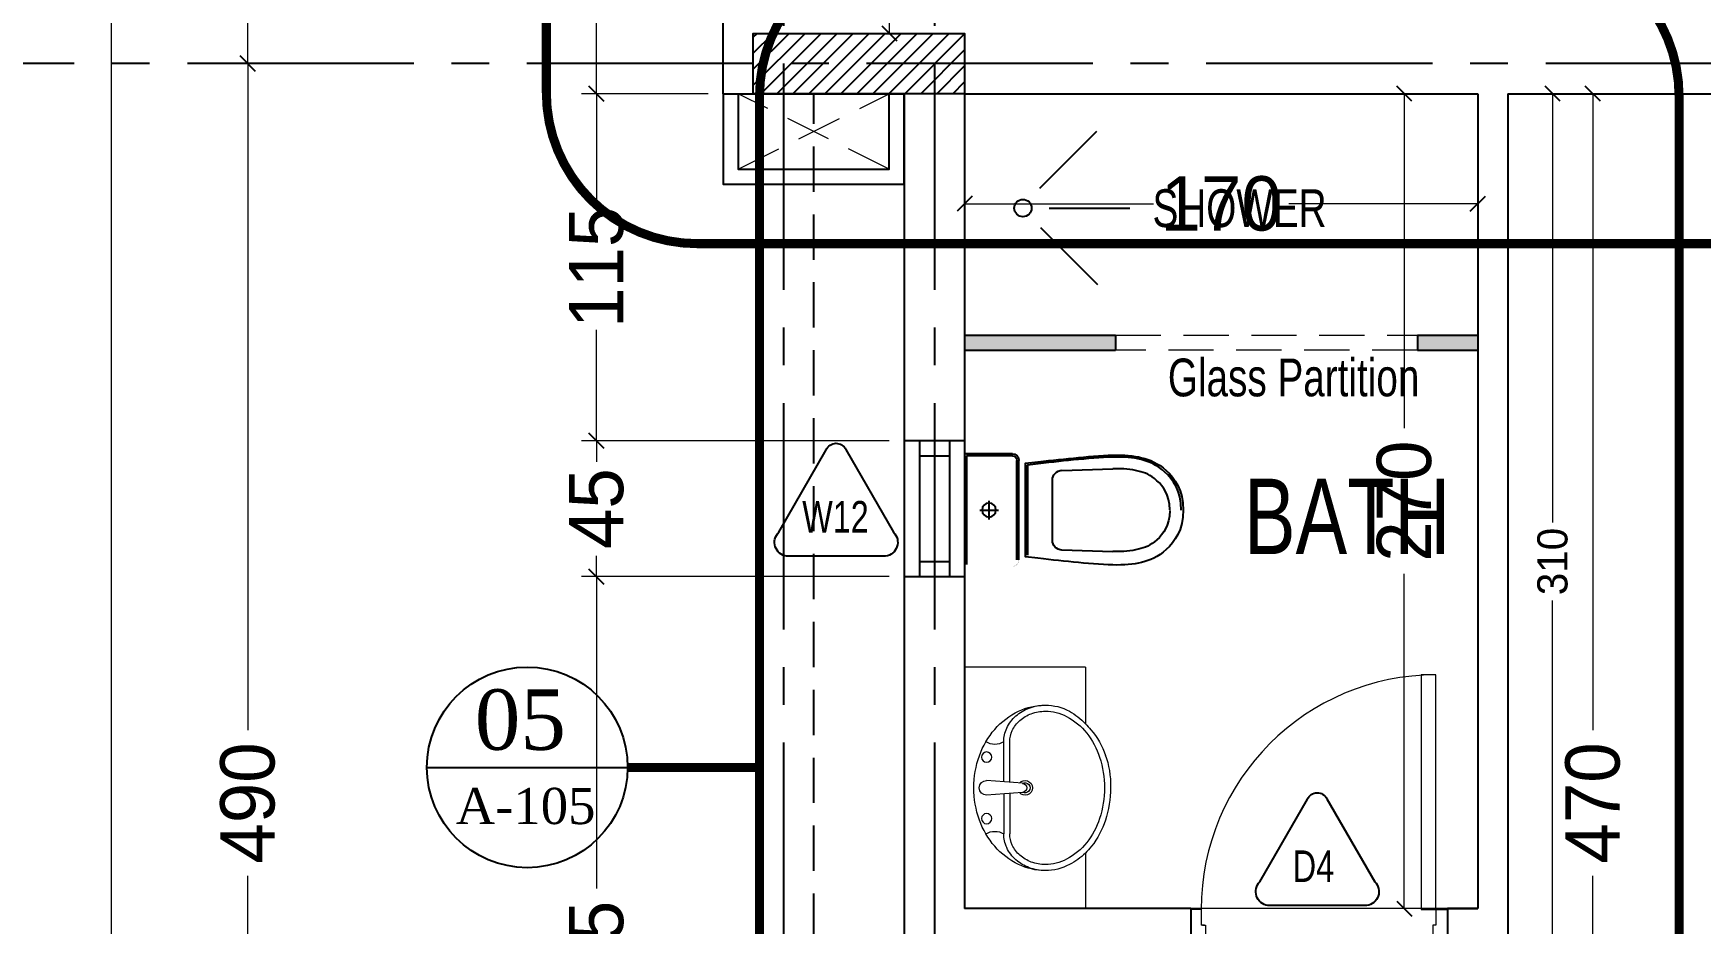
# Model space of a CAD drawing. Header units: centimetres. Extents: x 7997 to 116674, y 1017 to 13844.
# Drawn here: x 38694 to 39247, y 9052 to 9347 of the extents above; entities that cross this region are included whole.
import ezdxf

# ---------------------------------------------------------------- set-up
doc = ezdxf.new("R2010")
doc.units = ezdxf.units.CM
doc.header["$LTSCALE"] = 200
doc.header["$PDMODE"] = 2
for name, pattern in [('A-106-Typical Floor Plan$0$HIDDEN', [0.375, 0.25, -0.125]), ('CENTER2', [1.125, 0.75, -0.125, 0.125, -0.125]), ('DASHED', [0.75, 0.5, -0.25]), ('DASHED2', [0.375, 0.25, -0.125])]:
    doc.linetypes.add(name, pattern=pattern)
for name, color, linetype, lineweight in [('$1$FIXTURE', 6, 'Continuous', 13), ('$1$WALL', 3, 'Continuous', 25), ('HAT', 8, 'Continuous', 9), ('Layer1', 67, 'Continuous', 9), ('TEXT', 6, 'Continuous', 18), ('WALL', 3, 'Continuous', 25)]:
    doc.layers.add(name, color=color, linetype=linetype, lineweight=lineweight)
for name, color, linetype in [('$1$Z-RUBBER', 8, 'Continuous'), ('AXIS', 9, 'CENTER2'), ('BATH-FUR', 8, 'Continuous'), ('COL', 1, 'Continuous'), ('DIM', 11, 'Continuous'), ('GRID', 9, 'DASHED2'), ('STEP', 7, 'Continuous'), ('WIN', 6, 'Continuous'), ('WINDOR', 6, 'Continuous'), ('wipeout', 85, 'Continuous')]:
    doc.layers.add(name, color=color, linetype=linetype)
doc.styles.add('STYLE1', font='times.ttf')
doc.styles.add('style8', font='swisscl.ttf', dxfattribs={"width": 0.8})
doc.styles.add('SWISS', font='swisscl.ttf')
doc.styles.add('T1', font='times.ttf')
doc.styles.add('T2', font='')
doc.styles.get('T2').set_extended_font_data('Elisia')
doc.dimstyles.new('NORMAL', dxfattribs={"dimtxt": 18, "dimasz": 5, "dimexe": 5, "dimexo": 5, "dimgap": 1, "dimtad": 0, "dimdec": 0, "dimdsep": 46, "dimtxsty": 'T2', "dimblk1": 'OBLIQUE', "dimblk2": 'OBLIQUE', "dimsah": 1, "dimcen": 0.09, "dimclrd": 4, "dimclre": 4, "dimclrt": 6, "dimadec": 0, "dimazin": 0, "dimtfac": 1, "dimtdec": 0, "dimtofl": 0, "dimtmove": 1, "dimatfit": 2, "dimldrblk": 'OPEN30', "dimfxl": 0, "dimtolj": 1, "dimtzin": 0, "dimlwd": 5, "dimlwe": 5, "dimarcsym": 0})
doc.dimstyles.new('NORMAL-1', dxfattribs={"dimtxt": 10, "dimasz": 5, "dimexe": 5, "dimexo": 5, "dimgap": 1, "dimtad": 0, "dimdec": 0, "dimdsep": 46, "dimtxsty": 'T2', "dimblk1": 'OBLIQUE', "dimblk2": 'OBLIQUE', "dimsah": 1, "dimcen": 0.09, "dimclrd": 4, "dimclre": 4, "dimclrt": 6, "dimadec": 0, "dimazin": 0, "dimtfac": 1, "dimtdec": 0, "dimtofl": 0, "dimtmove": 1, "dimatfit": 3, "dimldrblk": 'OPEN30', "dimfxl": 0, "dimtolj": 1, "dimtzin": 0, "dimlwd": 5, "dimlwe": 5, "dimarcsym": 0})

# ---------------------------------------------------------------- blocks, each defined once
blk = doc.blocks.new('_OBLIQUE')
at = {"color": 0, "linetype": 'ByBlock'}
blk.add_line((-0.5, -0.5), (0.5, 0.5), dxfattribs=at)
blk = doc.blocks.new('*D61')
at = {"layer": 'Defpoints', "color": 0, "transparency": 16777216}
for p in [(39003, 9327), (39173.02, 9327), (39003, 9290.53)]:
    blk.add_point(p, dxfattribs=at)
at = {"layer": 'DIM', "color": 4, "lineweight": 5, "transparency": 16777216}
for p, q in [((39003, 9322), (39003, 9285.53)), ((39173.02, 9322), (39173.02, 9285.53)), ((39003, 9290.53), (39065.58, 9290.53)), ((39173.02, 9290.53), (39110.44, 9290.53))]:
    blk.add_line(p, q, dxfattribs=at)
at = {"layer": 'DIM', "color": 4, "lineweight": 5, "transparency": 16777216, "xscale": 5, "yscale": 5, "zscale": 5, "rotation": 180}
blk.add_blockref('_OBLIQUE', (39003, 9290.53), dxfattribs=at)
at = {"layer": 'DIM', "color": 4, "lineweight": 5, "transparency": 16777216, "xscale": 5, "yscale": 5, "zscale": 5}
blk.add_blockref('_OBLIQUE', (39173.02, 9290.53), dxfattribs=at)
at = {"layer": 'DIM', "color": 6, "transparency": 16777216, "insert": (39088.01, 9290.53), "char_height": 18, "attachment_point": 5, "style": 'T2'}
blk.add_mtext('\\A1;170', dxfattribs=at)
blk = doc.blocks.new('_Open30')
at = {"color": 0, "linetype": 'ByBlock', "lineweight": -2}
for p, q in [((-1, 0.27), (0, 0)), ((0, 0), (-1, -0.27)), ((0, 0), (-1, 0))]:
    blk.add_line(p, q, dxfattribs=at)
blk = doc.blocks.new('*D62')
at = {"layer": 'Defpoints', "color": 0, "transparency": 16777216}
for p in [(39183.02, 9327), (39183.02, 8857), (39211.12, 8857)]:
    blk.add_point(p, dxfattribs=at)
at = {"layer": 'DIM', "color": 4, "lineweight": 5, "transparency": 16777216}
for p, q in [((39188.02, 9327), (39216.12, 9327)), ((39211.12, 9327), (39211.12, 9116.14)), ((39211.12, 8857), (39211.12, 9067.86)), ((39188.02, 8857), (39216.12, 8857))]:
    blk.add_line(p, q, dxfattribs=at)
at = {"layer": 'DIM', "color": 4, "lineweight": 5, "transparency": 16777216, "xscale": 5, "yscale": 5, "zscale": 5}
for p, rotation in [((39211.12, 9327), 90), ((39211.12, 8857), 270)]:
    blk.add_blockref('_OBLIQUE', p, dxfattribs=dict(at, rotation=rotation))
at = {"layer": 'DIM', "color": 6, "transparency": 16777216, "insert": (39211.12, 9092), "char_height": 18, "attachment_point": 5, "rotation": 90, "style": 'T2'}
blk.add_mtext('\\A1;470', dxfattribs=at)
blk = doc.blocks.new('*D63')
at = {"layer": 'Defpoints', "color": 0, "transparency": 16777216}
for p in [(39148.67, 9327), (39173.02, 9327), (39173.02, 9057)]:
    blk.add_point(p, dxfattribs=at)
at = {"layer": 'DIM', "color": 4, "lineweight": 5, "transparency": 16777216}
for p, q in [((39168.02, 9327), (39143.67, 9327)), ((39148.67, 9327), (39148.67, 9216.14)), ((39148.67, 9057), (39148.67, 9167.86)), ((39168.02, 9057), (39143.67, 9057))]:
    blk.add_line(p, q, dxfattribs=at)
at = {"layer": 'DIM', "color": 4, "lineweight": 5, "transparency": 16777216, "xscale": 5, "yscale": 5, "zscale": 5}
for p, rotation in [((39148.67, 9327), 90), ((39148.67, 9057), 270)]:
    blk.add_blockref('_OBLIQUE', p, dxfattribs=dict(at, rotation=rotation))
at = {"layer": 'DIM', "color": 6, "transparency": 16777216, "insert": (39148.67, 9192), "char_height": 18, "attachment_point": 5, "rotation": 90, "style": 'T2'}
blk.add_mtext('\\A1;270', dxfattribs=at)
blk = doc.blocks.new('*D90')
at = {"layer": 'Defpoints', "color": 0, "transparency": 16777216}
for p in [(39183.02, 9327), (39197.8, 9327), (39183, 9017)]:
    blk.add_point(p, dxfattribs=at)
at = {"layer": 'DIM', "color": 4, "lineweight": 5, "transparency": 16777216}
for p, q in [((39188.02, 9327), (39202.8, 9327)), ((39197.8, 9327), (39197.8, 9184.91)), ((39197.8, 9017), (39197.8, 9159.1)), ((39188, 9017), (39202.8, 9017))]:
    blk.add_line(p, q, dxfattribs=at)
at = {"layer": 'DIM', "color": 4, "lineweight": 5, "transparency": 16777216, "xscale": 5, "yscale": 5, "zscale": 5}
for p, rotation in [((39197.8, 9327), 90), ((39197.8, 9017), 270)]:
    blk.add_blockref('_OBLIQUE', p, dxfattribs=dict(at, rotation=rotation))
at = {"layer": 'DIM', "color": 6, "transparency": 16777216, "insert": (39197.8, 9172), "char_height": 10, "attachment_point": 5, "rotation": 90, "style": 'T2'}
blk.add_mtext('\\A1;310', dxfattribs=at)
blk = doc.blocks.new('*D26')
at = {"layer": 'Defpoints', "color": 0, "transparency": 16777216}
for p in [(38953, 9587), (38978.06, 9587), (38953, 9347)]:
    blk.add_point(p, dxfattribs=at)
at = {"layer": 'DIM', "color": 4, "lineweight": 5, "transparency": 16777216}
for p, q in [((38958, 9587), (38983.06, 9587)), ((38978.06, 9587), (38978.06, 9491.14)), ((38978.06, 9347), (38978.06, 9442.86)), ((38958, 9347), (38983.06, 9347))]:
    blk.add_line(p, q, dxfattribs=at)
at = {"layer": 'DIM', "color": 4, "lineweight": 5, "transparency": 16777216, "xscale": 5, "yscale": 5, "zscale": 5}
for p, rotation in [((38978.06, 9587), 90), ((38978.06, 9347), 270)]:
    blk.add_blockref('_OBLIQUE', p, dxfattribs=dict(at, rotation=rotation))
at = {"layer": 'DIM', "color": 6, "transparency": 16777216, "insert": (38978.06, 9467), "char_height": 18, "attachment_point": 5, "rotation": 90, "style": 'T2'}
blk.add_mtext('\\A1;240', dxfattribs=at)
blk = doc.blocks.new('*D815')
at = {"layer": 'Defpoints', "color": 0, "transparency": 16777216}
for p in [(38881.02, 9167), (38983, 9167), (38953, 8912)]:
    blk.add_point(p, dxfattribs=at)
at = {"layer": 'DIM', "color": 4, "lineweight": 5, "transparency": 16777216}
for p, q in [((38978, 9167), (38876.02, 9167)), ((38881.02, 9167), (38881.02, 9063.64)), ((38881.02, 8912), (38881.02, 9015.36)), ((38948, 8912), (38876.02, 8912))]:
    blk.add_line(p, q, dxfattribs=at)
at = {"layer": 'DIM', "color": 4, "lineweight": 5, "transparency": 16777216, "xscale": 5, "yscale": 5, "zscale": 5}
for p, rotation in [((38881.02, 9167), 90), ((38881.02, 8912), 270)]:
    blk.add_blockref('_OBLIQUE', p, dxfattribs=dict(at, rotation=rotation))
at = {"layer": 'DIM', "color": 6, "transparency": 16777216, "insert": (38881.02, 9039.5), "char_height": 18, "attachment_point": 5, "rotation": 90, "style": 'T2'}
blk.add_mtext('\\A1;255', dxfattribs=at)
blk = doc.blocks.new('*D816')
at = {"layer": 'Defpoints', "color": 0, "transparency": 16777216}
for p in [(38881.02, 9212), (38983, 9212), (38983, 9167)]:
    blk.add_point(p, dxfattribs=at)
at = {"layer": 'DIM', "color": 4, "lineweight": 5, "transparency": 16777216}
for p, q in [((38978, 9212), (38876.02, 9212)), ((38881.02, 9212), (38881.02, 9205.07)), ((38881.02, 9167), (38881.02, 9173.93)), ((38978, 9167), (38876.02, 9167))]:
    blk.add_line(p, q, dxfattribs=at)
at = {"layer": 'DIM', "color": 4, "lineweight": 5, "transparency": 16777216, "xscale": 5, "yscale": 5, "zscale": 5}
for p, rotation in [((38881.02, 9212), 90), ((38881.02, 9167), 270)]:
    blk.add_blockref('_OBLIQUE', p, dxfattribs=dict(at, rotation=rotation))
at = {"layer": 'DIM', "color": 6, "transparency": 16777216, "insert": (38881.02, 9189.5), "char_height": 18, "attachment_point": 5, "rotation": 90, "style": 'T2'}
blk.add_mtext('\\A1;45', dxfattribs=at)
blk = doc.blocks.new('*D817')
at = {"layer": 'Defpoints', "color": 0, "transparency": 16777216}
for p in [(38881.02, 9327), (38923, 9327), (38983, 9212)]:
    blk.add_point(p, dxfattribs=at)
at = {"layer": 'DIM', "color": 4, "lineweight": 5, "transparency": 16777216}
for p, q in [((38918, 9327), (38876.02, 9327)), ((38881.02, 9327), (38881.02, 9290.22)), ((38881.02, 9212), (38881.02, 9248.79)), ((38978, 9212), (38876.02, 9212))]:
    blk.add_line(p, q, dxfattribs=at)
at = {"layer": 'DIM', "color": 4, "lineweight": 5, "transparency": 16777216, "xscale": 5, "yscale": 5, "zscale": 5}
for p, rotation in [((38881.02, 9327), 90), ((38881.02, 9212), 270)]:
    blk.add_blockref('_OBLIQUE', p, dxfattribs=dict(at, rotation=rotation))
at = {"layer": 'DIM', "color": 6, "transparency": 16777216, "insert": (38881.02, 9269.5), "char_height": 18, "attachment_point": 5, "rotation": 90, "style": 'T2'}
blk.add_mtext('\\A1;115', dxfattribs=at)
blk = doc.blocks.new('*D818')
at = {"layer": 'Defpoints', "color": 0, "transparency": 16777216}
for p in [(38881.02, 9417), (38923, 9417), (38923, 9327)]:
    blk.add_point(p, dxfattribs=at)
at = {"layer": 'DIM', "color": 4, "lineweight": 5, "transparency": 16777216}
for p, q in [((38918, 9417), (38876.02, 9417)), ((38881.02, 9417), (38881.02, 9387.57)), ((38881.02, 9327), (38881.02, 9356.43)), ((38918, 9327), (38876.02, 9327))]:
    blk.add_line(p, q, dxfattribs=at)
at = {"layer": 'DIM', "color": 4, "lineweight": 5, "transparency": 16777216, "xscale": 5, "yscale": 5, "zscale": 5}
for p, rotation in [((38881.02, 9417), 90), ((38881.02, 9327), 270)]:
    blk.add_blockref('_OBLIQUE', p, dxfattribs=dict(at, rotation=rotation))
at = {"layer": 'DIM', "color": 6, "transparency": 16777216, "insert": (38881.02, 9372), "char_height": 18, "attachment_point": 5, "rotation": 90, "style": 'T2'}
blk.add_mtext('\\A1;90', dxfattribs=at)
blk = doc.blocks.new('CLOSET')
blk.add_wipeout([(-2144343.9545, -2148345.497), (-2144343.7934, -2148345.4974), (-2144343.7873, -2148345.4993), (-2144343.7794, -2148345.505), (-2144343.7776, -2148345.508), (-2144343.7751, -2148345.515), (-2144343.7744, -2148345.5189), (-2144343.7744, -2148345.8484), (-2144343.7759, -2148345.8564), (-2144343.7786, -2148345.8613), (-2144343.7808, -2148345.8639), (-2144343.7831, -2148345.8657), (-2144343.7887, -2148345.8686), (-2144343.7919, -2148345.8699), (-2144343.7963, -2148345.8703), (-2144343.9545, -2148345.8703), (-2144343.9545, -2148345.5064)]).dxf.layer = 'wipeout'
at = {"layer": 'BATH-FUR', "color": 8, "linetype": 'Continuous'}
for p, q in [((-2144343.9545, -2148345.8703), (-2144343.9545, -2148345.497)), ((-2144343.9479, -2148345.8638), (-2144343.9479, -2148345.5036)), ((-2144343.781, -2148345.5189), (-2144343.781, -2148345.8484)), ((-2144343.8736, -2148345.6527), (-2144343.8736, -2148345.7146)), ((-2144343.9045, -2148345.6837), (-2144343.8426, -2148345.6837)), ((-2144343.7963, -2148345.8703), (-2144343.9545, -2148345.8703)), ((-2144343.7963, -2148345.8638), (-2144343.9479, -2148345.8638))]:
    blk.add_line(p, q, dxfattribs=at)
blk.add_circle((-2144343.8736, -2148345.6838), 0.0231, dxfattribs=at)
blk.add_arc((-2144343.7963, -2148345.8484), 0.0153, 270, 0, dxfattribs=at)
blk.add_wipeout([(-2144343.7525, -2148345.529), (-2144343.6907, -2148345.5216), (-2144343.6597, -2148345.5181), (-2144343.6433, -2148345.5164), (-2144343.6188, -2148345.5138), (-2144343.6024, -2148345.5122), (-2144343.5802, -2148345.51), (-2144343.5662, -2148345.5087), (-2144343.5443, -2148345.5068), (-2144343.5269, -2148345.5052), (-2144343.5042, -2148345.5036), (-2144343.4818, -2148345.5024), (-2144343.4616, -2148345.5017), (-2144343.4433, -2148345.5016), (-2144343.4304, -2148345.502), (-2144343.4241, -2148345.5022), (-2144343.4064, -2148345.5037), (-2144343.4006, -2148345.5043), (-2144343.3841, -2148345.5069), (-2144343.3682, -2148345.5103), (-2144343.3578, -2148345.513), (-2144343.3464, -2148345.5167), (-2144343.3403, -2148345.5191), (-2144343.331, -2148345.5231), (-2144343.3209, -2148345.5283), (-2144343.3093, -2148345.5352), (-2144343.3036, -2148345.5392), (-2144343.2967, -2148345.5442), (-2144343.2916, -2148345.5486), (-2144343.2841, -2148345.5554), (-2144343.276, -2148345.5631), (-2144343.2639, -2148345.5775), (-2144343.2521, -2148345.5953), (-2144343.2478, -2148345.6028), (-2144343.2424, -2148345.6158), (-2144343.239, -2148345.625), (-2144343.2361, -2148345.6348), (-2144343.234, -2148345.644), (-2144343.2331, -2148345.6494), (-2144343.2308, -2148345.6692), (-2144343.2303, -2148345.6868), (-2144343.2309, -2148345.7003), (-2144343.2319, -2148345.7114), (-2144343.2337, -2148345.7216), (-2144343.2349, -2148345.7287), (-2144343.2385, -2148345.741), (-2144343.2421, -2148345.7512), (-2144343.2442, -2148345.7563), (-2144343.2497, -2148345.767), (-2144343.2521, -2148345.7723), (-2144343.2594, -2148345.7837), (-2144343.2683, -2148345.7954), (-2144343.2781, -2148345.8063), (-2144343.2916, -2148345.819), (-2144343.2991, -2148345.825), (-2144343.3105, -2148345.833), (-2144343.3171, -2148345.8374), (-2144343.3272, -2148345.8428), (-2144343.3373, -2148345.8474), (-2144343.3526, -2148345.8529), (-2144343.363, -2148345.8559), (-2144343.3787, -2148345.8597), (-2144343.4006, -2148345.8633), (-2144343.4367, -2148345.8659), (-2144343.4639, -2148345.8659), (-2144343.4943, -2148345.8646), (-2144343.5186, -2148345.863), (-2144343.5436, -2148345.861), (-2144343.5774, -2148345.8579), (-2144343.6106, -2148345.8546), (-2144343.627, -2148345.8529), (-2144343.6559, -2148345.8499), (-2144343.6729, -2148345.848), (-2144343.6936, -2148345.8457), (-2144343.7223, -2148345.8421), (-2144343.7525, -2148345.8386), (-2144343.7525, -2148345.5476)]).dxf.layer = 'wipeout'
at = {"color": 8, "ltscale": 0.001, "const_width": 0.000508}
for points in [[(-2144343.9545, -2148345.497), (-2144343.7963, -2148345.497), (-2144343.7906, -2148345.4978), (-2144343.7839, -2148345.5008), (-2144343.7794, -2148345.505), (-2144343.7759, -2148345.5111), (-2144343.7744, -2148345.5189), (-2144343.7744, -2148345.8484), (-2144343.7759, -2148345.8564), (-2144343.7786, -2148345.8613), (-2144343.7808, -2148345.8639), (-2144343.7854, -2148345.8674), (-2144343.7919, -2148345.8699), (-2144343.7963, -2148345.8703), (-2144343.9545, -2148345.8703), (-2144343.9545, -2148345.497)], [(-2144343.7525, -2148345.529), (-2144343.7525, -2148345.8386), (-2144343.6515, -2148345.8504), (-2144343.5858, -2148345.857), (-2144343.5269, -2148345.8624), (-2144343.4865, -2148345.865), (-2144343.4464, -2148345.866), (-2144343.421, -2148345.8651), (-2144343.4006, -2148345.8633), (-2144343.3787, -2148345.8597), (-2144343.363, -2148345.8559), (-2144343.3475, -2148345.8513), (-2144343.3323, -2148345.8451), (-2144343.3171, -2148345.8374), (-2144343.3039, -2148345.8286), (-2144343.2944, -2148345.8213), (-2144343.2832, -2148345.8114), (-2144343.2731, -2148345.8011), (-2144343.2635, -2148345.7896), (-2144343.2552, -2148345.7777), (-2144343.2442, -2148345.7563), (-2144343.24, -2148345.7461), (-2144343.2349, -2148345.7289), (-2144343.2313, -2148345.7076), (-2144343.2305, -2148345.693), (-2144343.2302, -2148345.6806), (-2144343.231, -2148345.6647), (-2144343.2331, -2148345.6494), (-2144343.2349, -2148345.6387), (-2144343.2406, -2148345.6197), (-2144343.2507, -2148345.5979), (-2144343.2639, -2148345.5775), (-2144343.276, -2148345.5631), (-2144343.2887, -2148345.5511), (-2144343.3036, -2148345.5392), (-2144343.3145, -2148345.5319), (-2144343.3272, -2148345.5248), (-2144343.3424, -2148345.5182), (-2144343.3526, -2148345.5147), (-2144343.3714, -2148345.5096), (-2144343.3877, -2148345.5063), (-2144343.4043, -2148345.5039), (-2144343.4304, -2148345.502), (-2144343.4518, -2148345.5015), (-2144343.4713, -2148345.5019), (-2144343.4922, -2148345.5028), (-2144343.5042, -2148345.5036), (-2144343.5223, -2148345.5049), (-2144343.5662, -2148345.5087), (-2144343.5942, -2148345.5114), (-2144343.6224, -2148345.5142), (-2144343.6515, -2148345.5172), (-2144343.6907, -2148345.5216), (-2144343.7525, -2148345.529)]]:
    blk.add_lwpolyline(points, dxfattribs=at)
at = {"layer": 'BATH-FUR', "color": 8, "linetype": 'Continuous'}
for p, q in [((-2144343.7744, -2148345.5189), (-2144343.7744, -2148345.8484)), ((-2144343.7459, -2148345.5348), (-2144343.7459, -2148345.8328)), ((-2144343.6319, -2148345.5514), (-2144343.4631, -2148345.5464)), ((-2144343.6637, -2148345.5842), (-2144343.6637, -2148345.7825)), ((-2144343.6319, -2148345.8153), (-2144343.4631, -2148345.8203))]:
    blk.add_line(p, q, dxfattribs=at)
for points in [[(-2144343.23, -2148345.6841), (-2144343.2313, -2148345.66), (-2144343.2349, -2148345.6387), (-2144343.2406, -2148345.6197), (-2144343.2478, -2148345.6028), (-2144343.2564, -2148345.5879), (-2144343.2659, -2148345.5747), (-2144343.276, -2148345.5631), (-2144343.2864, -2148345.553), (-2144343.2967, -2148345.5442), (-2144343.307, -2148345.5367), (-2144343.3171, -2148345.5302), (-2144343.3272, -2148345.5248), (-2144343.3373, -2148345.5202), (-2144343.3475, -2148345.5163), (-2144343.3578, -2148345.513), (-2144343.3682, -2148345.5103), (-2144343.3787, -2148345.5079), (-2144343.3895, -2148345.5059), (-2144343.4006, -2148345.5043), (-2144343.4121, -2148345.5031), (-2144343.4241, -2148345.5022), (-2144343.4367, -2148345.5017), (-2144343.4499, -2148345.5015), (-2144343.4639, -2148345.5017), (-2144343.4787, -2148345.5022), (-2144343.4943, -2148345.5029), (-2144343.5104, -2148345.504), (-2144343.5269, -2148345.5052), (-2144343.5436, -2148345.5066), (-2144343.5605, -2148345.5081), (-2144343.5774, -2148345.5097), (-2144343.5942, -2148345.5114), (-2144343.6106, -2148345.513), (-2144343.627, -2148345.5147), (-2144343.6433, -2148345.5164), (-2144343.6597, -2148345.5181), (-2144343.6764, -2148345.52), (-2144343.6936, -2148345.5219), (-2144343.7113, -2148345.524), (-2144343.7525, -2148345.529), (-2144343.7525, -2148345.8386), (-2144343.7113, -2148345.8436), (-2144343.6936, -2148345.8457), (-2144343.6764, -2148345.8476), (-2144343.6597, -2148345.8495), (-2144343.6433, -2148345.8512), (-2144343.627, -2148345.8529), (-2144343.6106, -2148345.8546), (-2144343.5942, -2148345.8562), (-2144343.5774, -2148345.8579), (-2144343.5605, -2148345.8595), (-2144343.5436, -2148345.861), (-2144343.5269, -2148345.8624), (-2144343.5104, -2148345.8636), (-2144343.4943, -2148345.8646), (-2144343.4787, -2148345.8654), (-2144343.4639, -2148345.8659), (-2144343.4499, -2148345.8661), (-2144343.4367, -2148345.8659), (-2144343.4241, -2148345.8654), (-2144343.4121, -2148345.8645), (-2144343.4006, -2148345.8633), (-2144343.3895, -2148345.8617), (-2144343.3787, -2148345.8597), (-2144343.3682, -2148345.8573), (-2144343.3578, -2148345.8546), (-2144343.3475, -2148345.8513), (-2144343.3373, -2148345.8474), (-2144343.3272, -2148345.8428), (-2144343.3171, -2148345.8374), (-2144343.307, -2148345.8309), (-2144343.2967, -2148345.8234), (-2144343.2864, -2148345.8146), (-2144343.276, -2148345.8045), (-2144343.2659, -2148345.7929), (-2144343.2564, -2148345.7797), (-2144343.2478, -2148345.7648), (-2144343.2406, -2148345.7479), (-2144343.2349, -2148345.7289), (-2144343.2313, -2148345.7076), (-2144343.23, -2148345.6835)], [(-2144343.2365, -2148345.6832), (-2144343.2378, -2148345.7069), (-2144343.2414, -2148345.7274), (-2144343.2468, -2148345.7457), (-2144343.2537, -2148345.7618), (-2144343.2619, -2148345.7762), (-2144343.2711, -2148345.7888), (-2144343.2808, -2148345.7999), (-2144343.2908, -2148345.8097), (-2144343.3008, -2148345.8182), (-2144343.3107, -2148345.8255), (-2144343.3204, -2148345.8317), (-2144343.3301, -2148345.8369), (-2144343.3398, -2148345.8414), (-2144343.3496, -2148345.8451), (-2144343.3596, -2148345.8482), (-2144343.3697, -2148345.8509), (-2144343.38, -2148345.8532), (-2144343.3906, -2148345.8552), (-2144343.4014, -2148345.8567), (-2144343.4127, -2148345.858), (-2144343.4245, -2148345.8588), (-2144343.4369, -2148345.8593), (-2144343.4499, -2148345.8595), (-2144343.4638, -2148345.8593), (-2144343.4785, -2148345.8589), (-2144343.4939, -2148345.8581), (-2144343.5099, -2148345.8571), (-2144343.5263, -2148345.8558), (-2144343.5431, -2148345.8544), (-2144343.5599, -2148345.8529), (-2144343.5768, -2148345.8513), (-2144343.5935, -2148345.8497), (-2144343.61, -2148345.848), (-2144343.6263, -2148345.8464), (-2144343.6426, -2148345.8447), (-2144343.659, -2148345.8429), (-2144343.6757, -2148345.8411), (-2144343.6928, -2148345.8392), (-2144343.7105, -2148345.8371), (-2144343.7459, -2148345.8328), (-2144343.7459, -2148345.5348)], [(-2144343.2749, -2148345.6822), (-2144343.276, -2148345.6638), (-2144343.2789, -2148345.6476), (-2144343.2832, -2148345.6338), (-2144343.2885, -2148345.6218), (-2144343.2947, -2148345.6112), (-2144343.3016, -2148345.6018), (-2144343.3092, -2148345.5933), (-2144343.3171, -2148345.5856), (-2144343.3251, -2148345.5789), (-2144343.3329, -2148345.5732), (-2144343.3404, -2148345.5685), (-2144343.3478, -2148345.5645), (-2144343.3552, -2148345.5612), (-2144343.3628, -2148345.5584), (-2144343.3708, -2148345.5559), (-2144343.3792, -2148345.5536), (-2144343.3881, -2148345.5517), (-2144343.3972, -2148345.55), (-2144343.4066, -2148345.5487), (-2144343.4165, -2148345.5476), (-2144343.427, -2148345.5469), (-2144343.4382, -2148345.5464), (-2144343.4631, -2148345.5463)], [(-2144343.2749, -2148345.6846), (-2144343.276, -2148345.7029), (-2144343.2789, -2148345.7191), (-2144343.2832, -2148345.7329), (-2144343.2885, -2148345.745), (-2144343.2947, -2148345.7555), (-2144343.3016, -2148345.7649), (-2144343.3092, -2148345.7734), (-2144343.3171, -2148345.7811), (-2144343.3251, -2148345.7879), (-2144343.3329, -2148345.7935), (-2144343.3404, -2148345.7982), (-2144343.3478, -2148345.8022), (-2144343.3552, -2148345.8055), (-2144343.3628, -2148345.8083), (-2144343.3708, -2148345.8108), (-2144343.3792, -2148345.8131), (-2144343.3881, -2148345.815), (-2144343.3972, -2148345.8167), (-2144343.4066, -2148345.818), (-2144343.4165, -2148345.8191), (-2144343.427, -2148345.8198), (-2144343.4382, -2148345.8203), (-2144343.4631, -2148345.8205)]]:
    blk.add_lwpolyline(points, dxfattribs=at)
for centre, radius, start, end in [((-2144343.6309, -2148345.5842), 0.0329, 91.6968, 180), ((-2144343.6309, -2148345.7825), 0.0329, 180, 268.3032), ((-2144343.7963, -2148345.8484), 0.0219, 270, 0)]:
    blk.add_arc(centre, radius, start, end, dxfattribs=at)
blk = doc.blocks.new('A$C397E50C8')
at = {"layer": 'Layer1', "color": 8}
for p, q in [((0.8, 0.514), (0.8, 0.114)), ((0.385, 0.3222), (0.3755, 0.441)), ((0.415, 0.3222), (0.4245, 0.441)), ((0.38, 0.3845), (0.2477, 0.3845)), ((0.38, 0.3645), (0.2477, 0.3645)), ((0.42, 0.3845), (0.5523, 0.3845)), ((0.42, 0.3645), (0.5523, 0.3645)), ((0, 0.114), (0.1875, 0.114)), ((0.6161, 0.114), (0.8, 0.114))]:
    blk.add_line(p, q, dxfattribs=at)
for centre in [(0.298, 0.441), (0.502, 0.441)]:
    blk.add_circle(centre, 0.017, dxfattribs=at)
for centre, radius, start, end in [((0.3861, 0.2061), 0.275, 109.7015, 130.8429), ((0.1998, 0.4137), 0.0561, 328.5927, 32.0804), ((0.4, 0.1673), 0.3162, 90, 109.7015), ((0.4, 0.441), 0.0245, 0, 180), ((0.4, 0.1673), 0.3162, 70.2985, 90), ((0.4139, 0.2061), 0.275, 49.1571, 70.2985), ((0.6002, 0.4137), 0.0561, 147.9196, 211.4073), ((0.3647, 0.2308), 0.2423, 130.8429, 154.3988), ((0.4353, 0.2308), 0.2423, 25.6012, 49.1571), ((0.3317, 0.2466), 0.2057, 154.3988, 180), ((0.2652, 0.2527), 0.1381, 138.557, 159.911), ((0.2545, 0.2621), 0.1239, 115.1324, 138.557), ((0.2545, 0.2621), 0.1039, 115.1324, 138.557), ((0.2477, 0.2766), 0.1079, 90, 115.1324), ((0.2477, 0.2766), 0.0879, 90, 115.1324), ((0.4, 0.314), 0.0245, 130.1483, 49.8517), ((0.5523, 0.2766), 0.1079, 64.8676, 90), ((0.5523, 0.2766), 0.0879, 64.8676, 90), ((0.5455, 0.2621), 0.1039, 41.443, 64.8676), ((0.5455, 0.2621), 0.1239, 41.443, 64.8676), ((0.5348, 0.2527), 0.1381, 20.089, 41.443), ((0.4683, 0.2466), 0.2057, 0, 25.6012), ((0.2818, 0.2466), 0.1558, 159.911, 180), ((0.2818, 0.2466), 0.1358, 159.911, 180), ((0.2652, 0.2527), 0.1181, 138.557, 159.911), ((0.4, 0.314), 0.017, 151.52, 28.48), ((0.4, 0.3234), 0.015, 184.5957, 355.4043), ((0.5348, 0.2527), 0.1181, 20.089, 41.443), ((0.5182, 0.2466), 0.1358, 0, 20.089), ((0.5182, 0.2466), 0.1558, 0, 20.089), ((0.298, 0.2466), 0.172, 180, 207.7048), ((0.298, 0.2466), 0.152, 180, 207.7048), ((0.502, 0.2466), 0.152, 332.2952, 0), ((0.502, 0.2466), 0.172, 332.2952, 0), ((0.39, 0.3175), 0.2871, 211.6966, 225.1435), ((0.3472, 0.2725), 0.2075, 207.7048, 231.7336), ((0.4528, 0.2725), 0.2075, 308.2664, 332.2952), ((0.4528, 0.2725), 0.2275, 315.8627, 332.2952), ((0.39, 0.3175), 0.2871, 225.1435, 230.6034), ((0.4528, 0.2725), 0.2275, 308.2664, 315.8627), ((0.3551, 0.2568), 0.2183, 227.5536, 253.317), ((0.3792, 0.313), 0.2592, 231.7336, 251.9061), ((0.4, 0.3768), 0.3263, 251.9061, 270), ((0.4, 0.3768), 0.3263, 270, 288.0939), ((0.4208, 0.313), 0.2592, 288.0939, 308.2664), ((0.4208, 0.313), 0.2792, 288.0939, 308.2664), ((0.39, 0.3175), 0.2871, 249.6954, 271.4336), ((0.4, 0.3768), 0.3463, 269.5314, 270), ((0.4, 0.3768), 0.3463, 270, 288.0939)]:
    blk.add_arc(centre, radius, start, end, dxfattribs=at)
blk = doc.blocks.new('$1$A$C414D25BB')
at = {"layer": '$1$Z-RUBBER', "ltscale": 0.05}
h = blk.add_hatch(dxfattribs=at)
h.set_pattern_fill('ANSI31', color=256, style=0)
h.set_pattern_definition([(45, (-21734.0303, -7392.24753), (-0.08838834765, 0.08838834765), [])])
h.paths.add_polyline_path([(0.114, 0.0618, -5.138733), (0.1155, 0.0618), (0.1155, 0.0603), (0.1162, 0.0603), (0.1155, 0.0581), (0.1162, 0.0581), (0.1147, 0.0556), (0.1132, 0.0581), (0.114, 0.0581), (0.1132, 0.0603), (0.114, 0.0603)])
at = {"layer": '$1$FIXTURE'}
for p, q in [((0.8572, 0.9156), (0.8572, 0.1156)), ((0.9072, 0.9156), (0.8572, 0.9156)), ((0.9072, 0.1156), (0.9072, 0.9156)), ((0.1072, 0.1156), (0.0722, 0.1156)), ((0.0722, 0.1156), (0.0722, 0.0156)), ((0.1072, 0.1156), (0.1072, 0.0616)), ((0.8572, 0.1156), (0.9072, 0.1156)), ((0.9072, 0.1156), (0.9472, 0.1156)), ((0.9072, 0.1156), (0.9072, 0.0616)), ((0.9472, 0.1156), (0.9472, 0.0156)), ((0.1192, 0.0616), (0.1072, 0.0616)), ((0.1122, 0.0616), (0.1222, 0.0616)), ((0.1222, 0.0616), (0.1222, 0.0156)), ((0.9072, 0.0616), (0.8972, 0.0616)), ((0.8972, 0.0616), (0.8972, 0.0156)), ((0.1222, 0.0156), (0.0722, 0.0156)), ((0.8972, 0.0156), (0.9472, 0.0156))]:
    blk.add_line(p, q, dxfattribs=at)
blk.add_lwpolyline([(0.9055, 0.0616), (0.904, 0.0616)], dxfattribs=at)
blk.add_arc((0.9072, 0.1156), 0.8, 90, 180, dxfattribs=at)
blk = doc.blocks.new('06-FF COLUMNS-Essa', base_point=(38719.86, 8657))
at = {"layer": 'COL', "ltscale": 0.05}
h = blk.add_hatch(dxfattribs=at)
h.set_pattern_fill('ANSI31', color=8, scale=30)
h.set_pattern_definition([(45, (-33014.8116, -54636.4848), (-2.65165043, 2.65165043), [])])
h.paths.add_polyline_path([(38769.86, 9327), (38699.86, 9327), (38699.86, 9347), (38769.86, 9347)])
at = {"layer": 'COL'}
blk.add_lwpolyline([(38769.86, 9327), (38699.86, 9327), (38699.86, 9347), (38769.86, 9347)], close=True, dxfattribs=at)
blk = doc.blocks.new('03-FIRST FLOOR PLAN-selattin', base_point=(31015.73, 25621.5))
at = {"layer": 'WALL'}
h = blk.add_hatch(color=256, dxfattribs=at)
h.set_gradient(color1=(0, 0, 255), one_color=1, tint=1, name='INVHEMISPHERICAL')
h.paths.add_polyline_path([(30045.73, 24661.5), (29995.73, 24661.5), (29995.73, 24666.5), (30045.73, 24666.5)])
h.paths.add_polyline_path([(30165.73, 24661.5), (30145.73, 24661.5), (30145.73, 24666.5), (30165.73, 24666.5)])
at = {"layer": 'BATH-FUR'}
for p, q in [((30020.7, 24715.25), (30039.57, 24734.12)), ((30023.77, 24708.6), (30050.46, 24708.6)), ((30020.92, 24702.14), (30039.8, 24683.26))]:
    blk.add_line(p, q, dxfattribs=at)
blk.add_circle((30015.03, 24708.6), 2.88, dxfattribs=at)
at = {"layer": 'DIM'}
for p, q in [((29995.73, 24666.5), (30045.73, 24666.5)), ((30045.73, 24666.5), (30045.73, 24661.5)), ((30145.73, 24666.5), (30165.73, 24666.5)), ((30145.73, 24666.5), (30145.73, 24661.5)), ((29995.73, 24661.5), (30045.73, 24661.5)), ((30145.73, 24661.5), (30165.73, 24661.5))]:
    blk.add_line(p, q, dxfattribs=at)
at = {"layer": 'HAT', "linetype": 'DASHED', "ltscale": 0.15}
for p, q in [((29970.73, 24721.5), (29920.73, 24746.5)), ((29920.73, 24721.5), (29970.73, 24746.5)), ((30045.73, 24666.5), (30145.73, 24666.5)), ((30145.73, 24661.5), (30045.73, 24661.5))]:
    blk.add_line(p, q, dxfattribs=at)
at = {"layer": 'HAT'}
blk.add_line((30035.73, 24556.5), (29995.73, 24556.5), dxfattribs=at)
at = {"layer": 'HAT', "ltscale": 0.15}
blk.add_line((30155.69, 24476.5), (30070.69, 24476.5), dxfattribs=at)
at = {"layer": 'WALL', "ltscale": 150}
blk.add_line((29915.73, 24746.5), (29915.73, 24836.5), dxfattribs=at)
at = {"layer": 'WALL'}
for p, q in [((29915.73, 24746.5), (29975.73, 24746.5)), ((29975.73, 24746.5), (29975.73, 24631.5)), ((29995.73, 24746.5), (30165.74, 24746.5)), ((29995.73, 24746.5), (29995.73, 24631.5)), ((30165.73, 24746.5), (30165.73, 24476.5)), ((30175.73, 24746.5), (30460.73, 24746.5)), ((30175.73, 24746.5), (30175.73, 24436.5)), ((29995.73, 24631.5), (29975.73, 24631.5)), ((29975.73, 24586.5), (29995.73, 24586.5)), ((29975.73, 24586.5), (29975.73, 24331.5)), ((29995.73, 24586.5), (29995.73, 24476.5)), ((30070.69, 24476.5), (29995.73, 24476.5)), ((30070.69, 24476.5), (30070.69, 24466.5)), ((30155.69, 24476.5), (30165.74, 24476.5)), ((30165.73, 24476.5), (30155.69, 24476.5)), ((30155.69, 24476.5), (30155.69, 24466.5))]:
    blk.add_line(p, q, dxfattribs=at)
at = {"layer": 'WALL', "color": 8, "linetype": 'A-106-Typical Floor Plan$0$HIDDEN', "ltscale": 0.3}
blk.add_line((29945.73, 24331.5), (29945.73, 24746.5), dxfattribs=at)
at = {"layer": 'WIN'}
for points in [[(29915.73, 24746.5), (29915.73, 24716.5), (29975.73, 24716.5), (29975.73, 24746.5)], [(29920.73, 24746.5), (29920.73, 24721.5), (29970.73, 24721.5), (29970.73, 24746.5)]]:
    blk.add_lwpolyline(points, dxfattribs=at)
at = {"layer": 'WINDOR'}
for p, q in [((29975.73, 24631.5), (29975.73, 24586.5)), ((29980.73, 24631.5), (29980.73, 24586.5)), ((29985.73, 24631.5), (29985.73, 24591.5)), ((29990.73, 24631.5), (29990.73, 24586.5)), ((29995.73, 24631.5), (29995.73, 24586.5)), ((29980.73, 24626.5), (29990.73, 24626.5)), ((29980.73, 24591.5), (29990.73, 24591.5))]:
    blk.add_line(p, q, dxfattribs=at)
at = {"layer": '$1$WALL', "color": 0, "xscale": 97.14285718560265, "yscale": 97.14285718560265, "zscale": 97.14285718560265}
blk.add_blockref('$1$A$C414D25BB', (30063.67, 24464.98), dxfattribs=at)
at = {"layer": 'WALL', "xscale": -100, "yscale": 100, "zscale": 100, "rotation": 89.99999971981605}
blk.add_blockref('A$C397E50C8', (30047.13, 24556.5), dxfattribs=at)
at = {"layer": 'TEXT', "style": 'style8'}
for s, height, p in [('SHOWER', 12.5, (30057.99, 24702.32)), ('Glass Partition', 12.5, (30063.06, 24646.23)), ('BATH', 25, (30088.29, 24593.94))]:
    blk.add_text(s, height=height, dxfattribs=at).set_placement(p)
at = {"layer": 'BATH-FUR', "xscale": -100, "yscale": 100, "zscale": 100, "rotation": 180}
blk.add_blockref('CLOSET', (214464391.17, -214809959.83), dxfattribs=at)
at = {"color": 6, "ltscale": 2}
blk.add_blockref('06-FF COLUMNS-Essa', (29945.73, 24076.5), dxfattribs=at)
blk = doc.blocks.new('*D1695')
at = {"layer": 'Defpoints', "color": 0, "transparency": 16777216}
for p in [(37000.56, 6337), (37000.56, 6337), (37000.56, 5847)]:
    blk.add_point(p, dxfattribs=at)
at = {"layer": 'DIM', "color": 4, "lineweight": 5, "transparency": 16777216}
for p, q in [((37000.56, 6337), (37000.56, 6116.14)), ((37000.56, 5847), (37000.56, 6067.86))]:
    blk.add_line(p, q, dxfattribs=at)
at = {"layer": 'DIM', "color": 4, "lineweight": 5, "transparency": 16777216, "xscale": 5, "yscale": 5, "zscale": 5}
for p, rotation in [((37000.56, 6337), 90), ((37000.56, 5847), 270)]:
    blk.add_blockref('_OBLIQUE', p, dxfattribs=dict(at, rotation=rotation))
at = {"layer": 'DIM', "color": 6, "transparency": 16777216, "insert": (37000.56, 6092), "char_height": 18, "attachment_point": 5, "rotation": 90, "style": 'T2'}
blk.add_mtext('\\A1;490', dxfattribs=at)
blk = doc.blocks.new('*D1696')
at = {"layer": 'Defpoints', "color": 0, "transparency": 16777216}
for p in [(37000.56, 6597), (37000.56, 6597), (37000.56, 6337)]:
    blk.add_point(p, dxfattribs=at)
at = {"layer": 'DIM', "color": 4, "lineweight": 5, "transparency": 16777216}
for p, q in [((37000.56, 6597), (37000.56, 6553.39)), ((37000.56, 6337), (37000.56, 6505.11))]:
    blk.add_line(p, q, dxfattribs=at)
at = {"layer": 'DIM', "color": 4, "lineweight": 5, "transparency": 16777216, "xscale": 5, "yscale": 5, "zscale": 5}
for p, rotation in [((37000.56, 6597), 90), ((37000.56, 6337), 270)]:
    blk.add_blockref('_OBLIQUE', p, dxfattribs=dict(at, rotation=rotation))
at = {"layer": 'DIM', "color": 6, "transparency": 16777216, "insert": (37000.56, 6529.25), "char_height": 18, "attachment_point": 5, "rotation": 90, "style": 'T2'}
blk.add_mtext('\\A1;260', dxfattribs=at)
blk = doc.blocks.new('*D1702')
at = {"layer": 'Defpoints', "color": 0, "transparency": 16777216}
for p in [(36955.4, 7202), (37069.34, 7202), (37069.34, 5657)]:
    blk.add_point(p, dxfattribs=at)
at = {"layer": 'DIM', "color": 4, "lineweight": 5, "transparency": 16777216}
for p, q in [((37064.34, 7202), (36950.4, 7202)), ((36955.4, 7202), (36955.4, 6470.74)), ((36955.4, 5657), (36955.4, 6388.26)), ((37064.34, 5657), (36950.4, 5657))]:
    blk.add_line(p, q, dxfattribs=at)
at = {"layer": 'DIM', "color": 4, "lineweight": 5, "transparency": 16777216, "xscale": 5, "yscale": 5, "zscale": 5}
for p, rotation in [((36955.4, 7202), 90), ((36955.4, 5657), 270)]:
    blk.add_blockref('_OBLIQUE', p, dxfattribs=dict(at, rotation=rotation))
at = {"layer": 'DIM', "color": 6, "transparency": 16777216, "insert": (36955.4, 6429.5), "char_height": 30, "attachment_point": 5, "rotation": 90, "style": 'T1'}
blk.add_mtext('\\A1;1545', dxfattribs=at)
blk = doc.blocks.new('09-GRID LINE PLAN-Essa', base_point=(37178.06, 7462))
at = {"layer": 'AXIS', "ltscale": 0.5}
for p, q in [((37178.06, 7462), (37178.06, 5332)), ((37228.06, 7462), (37228.06, 5332)), ((38518.06, 6337), (36878.06, 6337))]:
    blk.add_line(p, q, dxfattribs=at)
at = {"layer": 'DIM'}
dim = blk.add_linear_dim(base=(36955.4, 7202), p1=(37069.34, 5657), p2=(37069.34, 7202), angle=90, dimstyle='NORMAL', override={"dimtxt": 30, "dimtxsty": 'T1'}, dxfattribs=at)
dim.commit()
dim.dimension.update_dxf_attribs({"geometry": '*D1702', "text_midpoint": (36955.4, 6429.5)})
dim = blk.add_linear_dim(base=(37000.56, 6597), p1=(37000.56, 6337), p2=(37000.56, 6597), angle=90, dimstyle='NORMAL', dxfattribs=at)
dim.commit()
dim.dimension.update_dxf_attribs({"geometry": '*D1696', "text_midpoint": (37000.56, 6529.25), "dimtype": 128})
dim = blk.add_linear_dim(base=(37000.56, 6337), p1=(37000.56, 5847), p2=(37000.56, 6337), angle=90, dimstyle='NORMAL', dxfattribs=at)
dim.commit()
dim.dimension.update_dxf_attribs({"geometry": '*D1695', "text_midpoint": (37000.56, 6092)})

msp = doc.modelspace()

# ---------------------------------------------------------------- linework, layer by layer
at = {"layer": 'DIM', "color": 0, "linetype": 'DASHED', "ltscale": 0.2, "const_width": 3}
msp.add_lwpolyline([(38914.4241, 9643.1194), (39427.8909, 9643.1194, -0.41421356), (39477.8909, 9593.1194), (39477.8909, 9327.3122, -0.41421356), (39427.8909, 9277.3122), (38914.4241, 9277.3122, -0.41421356), (38864.4241, 9327.3122), (38864.4241, 9593.1194, -0.41421356)], format="xyb", close=True, dxfattribs=at)
msp.add_lwpolyline([(38935.0461, 9103.7824), (38891.3368, 9103.7824)], dxfattribs=at)
at = {"layer": 'GRID', "linetype": 'Continuous', "ltscale": 150}
msp.add_line((38824.8581, 9103.7824), (38891.3368, 9103.7824), dxfattribs=at)
msp.add_circle((38858.0974, 9103.7824), 33.2394, dxfattribs=at)
at = {"layer": 'STEP'}
for points in [[(38957.167, 9208.9982, -0.64981449), (38963.627, 9209.1374), (38979.4778, 9181.683, -0.61363207), (38976.8415, 9173.7601), (38944.033, 9173.7601, -0.61363207), (38941.3966, 9181.683)], [(39116.5861, 9093.2087, -0.64981449), (39123.0461, 9093.348), (39138.8969, 9065.8935, -0.61363207), (39136.2605, 9057.9706), (39103.452, 9057.9706, -0.61363207), (39100.8157, 9065.8935)]]:
    msp.add_lwpolyline(points, format="xyb", close=True, dxfattribs=at)

# ---------------------------------------------------------------- texts
at = {"layer": 'DIM', "color": 7, "linetype": 'ByBlock', "style": 'STYLE1'}
for s, height, p in [('05', 20, (38840.7212, 9109.6157)), ('A-105', 12, (38834.3845, 9085.0001))]:
    msp.add_text(s, height=height, dxfattribs=at).set_placement(p)
at = {"layer": 'TEXT', "style": 'SWISS'}
for s, p in [('W12', (38949.2005, 9181.6061)), ('D4', (39111.7225, 9065.8166))]:
    msp.add_text(s, height=10.45094, dxfattribs=at).set_placement(p)

# ---------------------------------------------------------------- dimensions: what is measured, and where the dimension line sits
at = {"layer": 'DIM'}
for base, p1, p2, angle, dimstyle, picture, middle in [((38978.0613, 9587.002), (38952.9995, 9347.002), (38952.9995, 9587.002), 90, 'NORMAL', '*D26', (38978.0613, 9467.002)), ((38881.0154, 9417.002), (38922.9995, 9327.002), (38922.9995, 9417.002), 90, 'NORMAL', '*D818', (38881.0154, 9372.002)), ((38881.0154, 9327.002), (38982.9995, 9212.002), (38922.9995, 9327.002), 90, 'NORMAL', '*D817', (38881.0154, 9269.502)), ((39148.6656, 9327.002), (39173.0155, 9057.002), (39173.0155, 9327.002), 270, 'NORMAL', '*D63', (39148.6656, 9192.002)), ((39197.7986, 9327.002), (39182.9995, 9017.002), (39183.0155, 9327.002), 270, 'NORMAL-1', '*D90', (39197.7986, 9172.002)), ((39211.1184, 8857.002), (39183.0155, 9327.002), (39183.0155, 8857.002), 270, 'NORMAL', '*D62', (39211.1184, 9092.002)), ((38881.0154, 9212.002), (38982.9995, 9167.002), (38982.9995, 9212.002), 90, 'NORMAL', '*D816', (38881.0154, 9189.502)), ((38881.0154, 9167.002), (38952.9995, 8912.002), (38982.9995, 9167.002), 90, 'NORMAL', '*D815', (38881.0154, 9039.502))]:
    dim = msp.add_linear_dim(base=base, p1=p1, p2=p2, angle=angle, dimstyle=dimstyle, dxfattribs=at)
    dim.commit()
    dim.dimension.update_dxf_attribs({"geometry": picture, "text_midpoint": middle})
dim = msp.add_linear_dim(base=(39002.9995, 9290.5314), p1=(39173.0155, 9327.002), p2=(39002.9995, 9327.002), dimstyle='NORMAL', dxfattribs=at)
dim.commit()
dim.dimension.update_dxf_attribs({"geometry": '*D61', "text_midpoint": (39088.0075, 9290.5314)})

# ---------------------------------------------------------------- next in the draw order: block references
at = {"layer": 'DIM', "linetype": 'Continuous'}
msp.add_blockref('03-FIRST FLOOR PLAN-selattin', (40022.9995, 10202.002), dxfattribs=at)

# ---------------------------------------------------------------- next in the draw order: linework, layer by layer
at = {"layer": 'DIM', "color": 0, "linetype": 'DASHED', "ltscale": 0.2, "const_width": 3}
msp.add_lwpolyline([(39189.6924, 8995.709), (38985.0461, 8995.709, -0.41421356), (38935.0461, 9045.709), (38935.0461, 9326.1898, -0.41421356), (38985.0461, 9376.1898), (39189.6924, 9376.1898, -0.41421356), (39239.6924, 9326.1898), (39239.6924, 9045.709, -0.41421356)], format="xyb", close=True, dxfattribs=at)

# ---------------------------------------------------------------- next in the draw order: block references
at = {"layer": 'COL', "linetype": 'Continuous'}
msp.add_blockref('09-GRID LINE PLAN-Essa', (38942.9995, 10462.002), dxfattribs=at)

doc.saveas('drawing.dxf')
